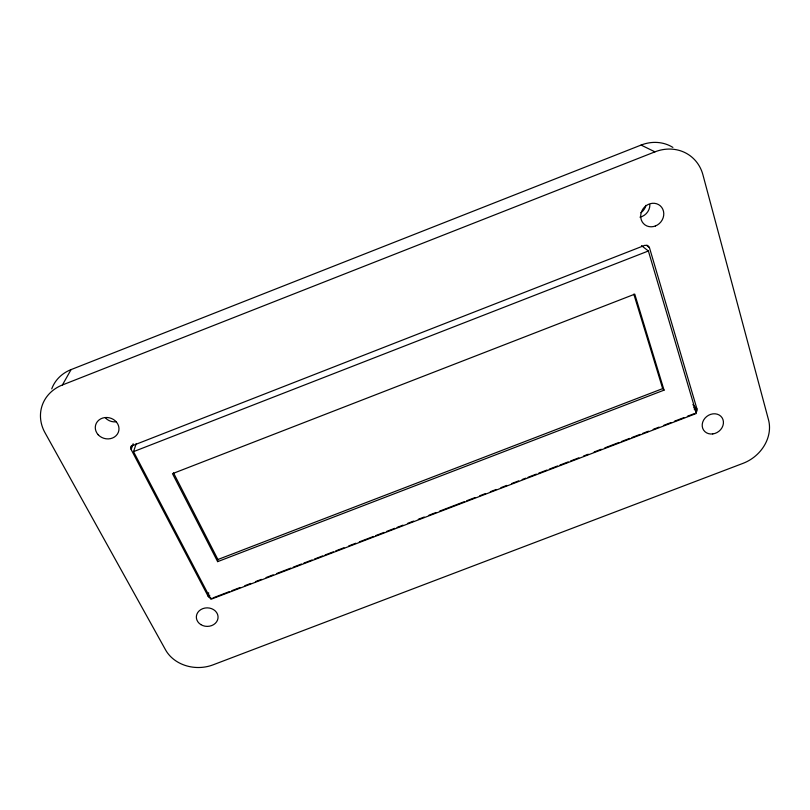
<?xml version="1.0" encoding="UTF-8"?>
<svg xmlns="http://www.w3.org/2000/svg" width="810" height="810" viewBox="0 0 810 810"><rect width="100%" height="100%" fill="white"/><g stroke="black" fill="none" stroke-linecap="round" stroke-linejoin="round"><path stroke-width="1.21" d="M217.637 561.644L172.489 473.658L634.756 294.162L664.048 390.147L217.637 561.644L217.91 559.518L173.522 472.908M211.116 598.144L209.355 597.557L209.668 595.178M209.355 597.557L208.15 596.302L208.646 592.738M208.15 596.302L131.169 449.55L130.795 447.748L131.463 446.057L644.699 245.369L647.595 245.41L649.417 247.516L697.005 409.091L696.084 412.472M641.5 245.632L648.385 250.989L696.367 413.464L210.914 599.299L133.528 451.646L136.232 443.576M131.169 449.55L133.144 443.779M130.795 447.748L131.584 445.449M641.085 145.071L654.946 151.855A41.33 37.179 -52.7 0 1 702.918 174.788L768.518 419.863A36.956 31.549 -35.6 0 1 742.962 463.371L213.03 664.858A35.994 30.446 1 0 1 165.564 649.893L44.935 432.611A40.257 35.66 16.8 0 1 62.41 384.973L71.088 369.593L641.085 145.071A39.751 35.934 -53.6 0 1 672.897 147.42M62.41 384.973L654.946 151.855M133.528 451.646L648.385 250.989M217.91 559.518L662.681 388.618L664.048 390.147M212.979 597.891L229.493 591.563M231.862 590.662L240.114 587.503M244.843 585.691L250.746 583.433M255.464 581.631L261.367 579.373M266.085 577.56L273.162 574.847M276.706 573.5L290.871 568.073M293.23 567.172L301.492 564.003M303.851 563.102L312.113 559.943M314.472 559.042L322.734 555.873M325.093 554.971L333.356 551.812M335.715 550.901L343.977 547.742M348.695 545.94L355.772 543.226M359.316 541.87L373.481 536.443M375.84 535.542L384.102 532.383M386.461 531.481L394.723 528.312M397.082 527.411L402.985 525.153M407.703 523.341L413.606 521.083M418.325 519.281L424.227 517.023M428.946 515.211L436.033 512.497M439.567 511.15L464.353 501.663M466.712 500.752L474.974 497.593M479.692 495.781L485.595 493.523M490.313 491.721L496.216 489.463M500.934 487.65L506.837 485.392M511.555 483.59L518.643 480.877M522.187 479.52L525.72 478.163M528.079 477.262L536.341 474.103M538.701 473.192L546.963 470.033M549.322 469.132L557.584 465.963M559.953 465.061L568.205 461.902M570.574 460.991L578.826 457.832M583.554 456.03L588.273 454.218M594.176 451.96L601.253 449.246M604.797 447.889L618.962 442.473M621.321 441.571L629.583 438.402M631.942 437.501L640.204 434.342M642.563 433.441L648.466 431.173M653.184 429.371L659.087 427.113M663.805 425.301L670.883 422.597M674.426 421.24L683.863 417.626M687.406 416.269L694.484 413.556M646.572 245.339L649.417 247.516M692.844 404.615L697.005 409.091M693.684 407.248L697.005 410.842M694.16 408.999L696.651 411.703M633.815 294.141L662.681 388.618M51.749 388.861A38.748 34.526 17.6 0 1 71.088 369.593M649.873 204.748A11.775 10.682 -51.3 0 1 639.951 217.141M116.205 421.797A11.502 10.297 15.6 0 1 105.432 417.889M645.904 205.335A11.654 10.591 -51.5 0 1 640.923 212.696M712.729 433.937A11.127 9.588 -35.5 0 0 722.064 417.717A11.127 9.588 -35.5 0 0 703.647 420.046A11.127 9.588 -35.5 0 0 712.729 433.937M655.371 225.99A12.231 11.056 -50.4 0 0 660.292 205.831A12.231 11.056 -50.4 0 0 641.034 213.293A12.231 11.056 -50.4 0 0 655.371 225.99M200.85 624.611A10.854 9.264 0.9 0 0 218.011 618.111A10.854 9.264 0.9 0 0 202.753 608.654A10.854 9.264 0.9 0 0 200.85 624.611M98.182 434.747A11.947 10.631 14.9 0 0 118.351 432.267A11.947 10.631 14.9 0 0 104.875 417.575A11.947 10.631 14.9 0 0 98.182 434.747"/></g></svg>
